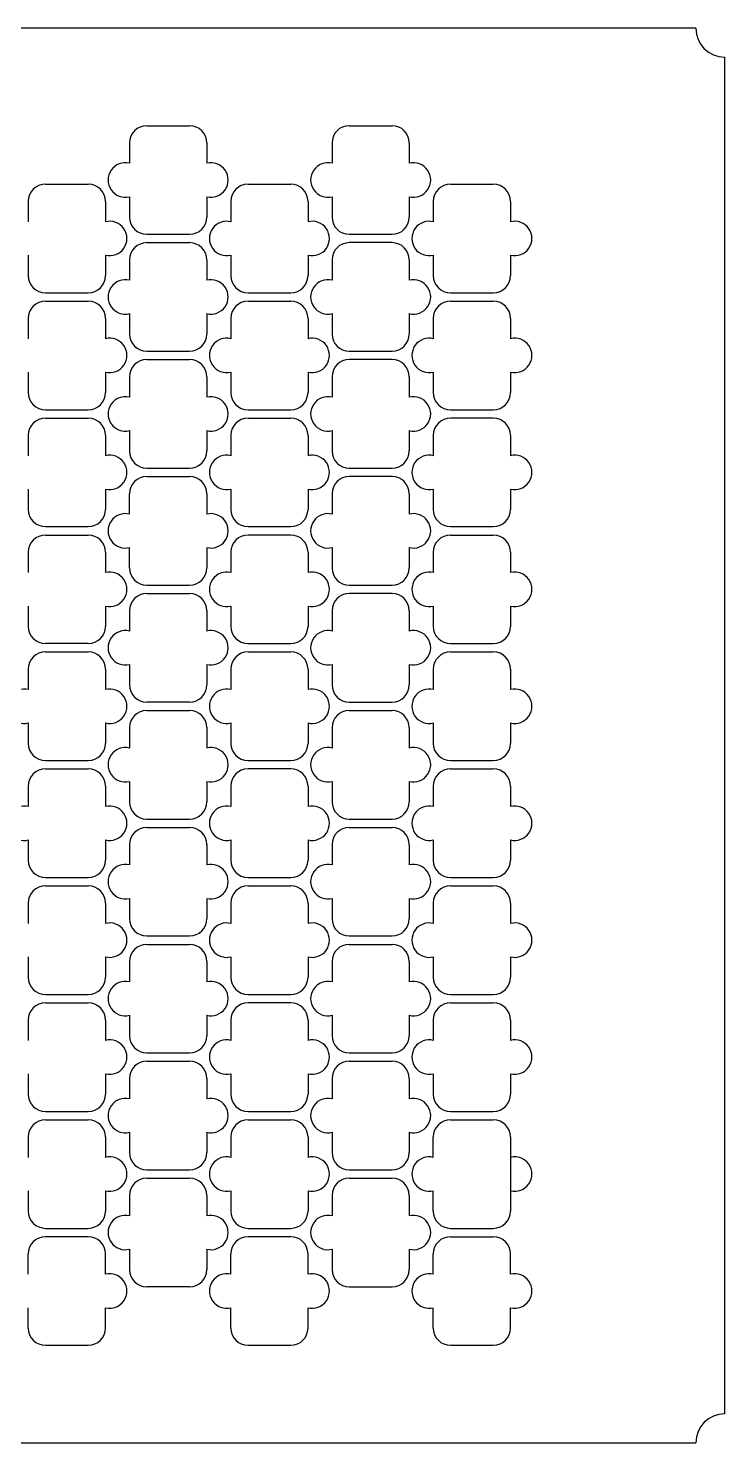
# Model space of a CAD drawing. Header units: millimetres. Extents: x -49 to 54, y -38 to 38.
# Drawn here: x 17 to 54.4, y -38 to 38 of the extents above; entities that cross this region are included whole.
import ezdxf

# ---------------------------------------------------------------- set-up
doc = ezdxf.new("R2010")
doc.units = ezdxf.units.MM

msp = doc.modelspace()

# ---------------------------------------------------------------- linework, layer by layer
for p, q in [((23.338, 32.765), (25.638, 32.765)), ((34.222, 32.765), (36.522, 32.765)), ((22.413, 31.84), (22.413, 30.745)), ((26.563, 31.84), (26.563, 30.745)), ((33.297, 31.84), (33.297, 30.745)), ((37.447, 31.84), (37.447, 30.745)), ((17.897, 29.623), (20.197, 29.623)), ((22.413, 28.95), (22.413, 27.856)), ((26.563, 28.95), (26.563, 27.856)), ((28.78, 29.623), (31.08, 29.623)), ((33.297, 28.95), (33.297, 27.856)), ((37.447, 28.95), (37.447, 27.856)), ((39.664, 29.623), (41.964, 29.623)), ((16.972, 28.698), (16.972, 27.603)), ((21.122, 28.698), (21.122, 27.603)), ((27.855, 28.698), (27.855, 27.603)), ((32.005, 28.698), (32.005, 27.603)), ((38.739, 28.698), (38.739, 27.603)), ((42.889, 28.698), (42.889, 27.603)), ((23.338, 26.931), (25.638, 26.931)), ((34.222, 26.931), (36.522, 26.931)), ((23.338, 26.481), (25.638, 26.481)), ((36.522, 26.481), (34.222, 26.481)), ((16.972, 25.809), (16.972, 24.714)), ((21.122, 25.809), (21.122, 24.714)), ((22.413, 25.556), (22.413, 24.461)), ((26.563, 25.556), (26.563, 24.461)), ((27.855, 25.809), (27.855, 24.714)), ((32.005, 25.809), (32.005, 24.714)), ((33.297, 25.556), (33.297, 24.461)), ((37.447, 25.556), (37.447, 24.461)), ((38.739, 25.809), (38.739, 24.714)), ((42.889, 25.809), (42.889, 24.714)), ((17.897, 23.789), (20.197, 23.789)), ((28.78, 23.789), (31.08, 23.789)), ((39.664, 23.789), (41.964, 23.789)), ((17.897, 23.339), (20.197, 23.339)), ((28.78, 23.339), (31.08, 23.339)), ((39.664, 23.339), (41.964, 23.339)), ((16.972, 22.414), (16.972, 21.319)), ((21.122, 22.414), (21.122, 21.319)), ((22.413, 22.667), (22.413, 21.572)), ((26.563, 22.667), (26.563, 21.572)), ((27.855, 22.414), (27.855, 21.319)), ((32.005, 22.414), (32.005, 21.319)), ((33.297, 22.667), (33.297, 21.572)), ((37.447, 22.667), (37.447, 21.572)), ((38.739, 22.414), (38.739, 21.319)), ((42.889, 22.414), (42.889, 21.319)), ((23.338, 20.647), (25.638, 20.647)), ((34.222, 20.647), (36.522, 20.647)), ((23.338, 20.197), (25.638, 20.197)), ((36.522, 20.197), (34.222, 20.197)), ((16.972, 19.525), (16.972, 18.43)), ((21.122, 19.525), (21.122, 18.43)), ((22.413, 19.272), (22.413, 18.177)), ((26.563, 19.272), (26.563, 18.177)), ((27.855, 19.525), (27.855, 18.43)), ((32.005, 19.525), (32.005, 18.43)), ((33.297, 19.272), (33.297, 18.177)), ((37.447, 19.272), (37.447, 18.177)), ((38.739, 19.525), (38.739, 18.43)), ((42.889, 19.525), (42.889, 18.43)), ((17.897, 17.505), (20.197, 17.505)), ((28.78, 17.505), (31.08, 17.505)), ((39.664, 17.505), (41.964, 17.505)), ((17.897, 17.055), (20.197, 17.055)), ((28.78, 17.055), (31.08, 17.055)), ((41.964, 17.055), (39.664, 17.055)), ((16.972, 16.13), (16.972, 15.036)), ((21.122, 16.13), (21.122, 15.036)), ((22.413, 16.383), (22.413, 15.288)), ((26.563, 16.383), (26.563, 15.288)), ((27.855, 16.13), (27.855, 15.036)), ((32.005, 16.13), (32.005, 15.036)), ((33.297, 16.383), (33.297, 15.288)), ((37.447, 16.383), (37.447, 15.288)), ((38.739, 16.13), (38.739, 15.036)), ((42.889, 16.13), (42.889, 15.036)), ((23.338, 14.363), (25.638, 14.363)), ((23.338, 13.913), (25.638, 13.913)), ((34.222, 14.363), (36.522, 14.363)), ((36.522, 13.913), (34.222, 13.913)), ((16.972, 13.241), (16.972, 12.147)), ((21.122, 13.241), (21.122, 12.147)), ((22.413, 11.894), (22.413, 12.988)), ((26.563, 12.988), (26.563, 11.894)), ((27.855, 13.241), (27.855, 12.147)), ((32.005, 13.241), (32.005, 12.147)), ((33.297, 12.988), (33.297, 11.894)), ((37.447, 12.988), (37.447, 11.894)), ((38.739, 13.241), (38.739, 12.147)), ((42.889, 13.241), (42.889, 12.147)), ((17.897, 11.222), (20.197, 11.222)), ((17.897, 10.772), (20.197, 10.772)), ((28.78, 11.222), (31.08, 11.222)), ((31.08, 10.772), (28.78, 10.772)), ((39.664, 11.222), (41.964, 11.222)), ((39.664, 10.772), (41.964, 10.772)), ((22.413, 9.005), (22.413, 10.099)), ((26.563, 10.099), (26.563, 9.005)), ((33.297, 10.099), (33.297, 9.005)), ((37.447, 10.099), (37.447, 9.005)), ((16.972, 9.847), (16.972, 8.752)), ((21.122, 9.847), (21.122, 8.752)), ((27.855, 9.847), (27.855, 8.752)), ((32.005, 9.847), (32.005, 8.752)), ((38.739, 9.847), (38.739, 8.752)), ((42.889, 9.847), (42.889, 8.752)), ((23.338, 8.08), (25.638, 8.08)), ((23.338, 7.63), (25.638, 7.63)), ((34.222, 8.08), (36.522, 8.08)), ((36.522, 7.63), (34.222, 7.63)), ((16.972, 6.957), (16.972, 5.863)), ((21.122, 6.957), (21.122, 5.863)), ((27.855, 6.957), (27.855, 5.863)), ((32.005, 6.957), (32.005, 5.863)), ((38.739, 6.957), (38.739, 5.863)), ((42.889, 6.957), (42.889, 5.863)), ((22.413, 6.705), (22.413, 5.61)), ((26.563, 6.705), (26.563, 5.61)), ((33.297, 6.705), (33.297, 5.61)), ((37.447, 6.705), (37.447, 5.61)), ((20.197, 4.938), (17.897, 4.938)), ((28.78, 4.938), (31.08, 4.938)), ((39.664, 4.938), (41.964, 4.938)), ((17.897, 4.488), (20.197, 4.488)), ((22.413, 3.816), (22.413, 2.721)), ((26.563, 3.816), (26.563, 2.721)), ((28.78, 4.488), (31.08, 4.488)), ((33.297, 3.816), (33.297, 2.721)), ((37.447, 3.816), (37.447, 2.721)), ((39.664, 4.488), (41.964, 4.488)), ((16.972, 3.563), (16.972, 2.468)), ((21.122, 3.563), (21.122, 2.468)), ((27.855, 3.563), (27.855, 2.468)), ((32.005, 3.563), (32.005, 2.468)), ((38.739, 3.563), (38.739, 2.468)), ((42.889, 3.563), (42.889, 2.468)), ((25.638, 1.796), (23.338, 1.796)), ((34.222, 1.796), (36.522, 1.796)), ((23.338, 1.346), (25.638, 1.346)), ((34.222, 1.346), (36.522, 1.346)), ((16.972, 0.674), (16.972, -0.421)), ((21.122, 0.674), (21.122, -0.421)), ((22.413, 0.421), (22.413, -0.674)), ((26.563, 0.421), (26.563, -0.674)), ((27.855, 0.674), (27.855, -0.421)), ((32.005, 0.674), (32.005, -0.421)), ((33.297, 0.421), (33.297, -0.674)), ((37.447, 0.421), (37.447, -0.674)), ((38.739, 0.674), (38.739, -0.421)), ((42.889, 0.674), (42.889, -0.421)), ((17.897, -1.346), (20.197, -1.346)), ((28.78, -1.346), (31.08, -1.346)), ((39.664, -1.346), (41.964, -1.346)), ((17.897, -1.796), (20.197, -1.796)), ((31.08, -1.796), (28.78, -1.796)), ((39.664, -1.796), (41.964, -1.796)), ((16.972, -2.721), (16.972, -3.816)), ((21.122, -2.721), (21.122, -3.816)), ((22.413, -2.468), (22.413, -3.563)), ((26.563, -2.468), (26.563, -3.563)), ((27.855, -2.721), (27.855, -3.816)), ((32.005, -2.721), (32.005, -3.816)), ((33.297, -2.468), (33.297, -3.563)), ((37.447, -2.468), (37.447, -3.563)), ((38.739, -2.721), (38.739, -3.816)), ((42.889, -2.721), (42.889, -3.816)), ((23.338, -4.488), (25.638, -4.488)), ((34.222, -4.488), (36.522, -4.488)), ((23.338, -4.938), (25.638, -4.938)), ((34.222, -4.938), (36.522, -4.938)), ((16.972, -5.61), (16.972, -6.705)), ((21.122, -5.61), (21.122, -6.705)), ((22.413, -5.863), (22.413, -6.957)), ((26.563, -5.863), (26.563, -6.957)), ((27.855, -5.61), (27.855, -6.705)), ((32.005, -5.61), (32.005, -6.705)), ((33.297, -5.863), (33.297, -6.957)), ((37.447, -5.863), (37.447, -6.957)), ((38.739, -5.61), (38.739, -6.705)), ((42.889, -5.61), (42.889, -6.705)), ((17.897, -7.63), (20.197, -7.63)), ((17.897, -8.08), (20.197, -8.08)), ((28.78, -7.63), (31.08, -7.63)), ((28.78, -8.08), (31.08, -8.08)), ((39.664, -7.63), (41.964, -7.63)), ((39.664, -8.08), (41.964, -8.08)), ((16.972, -9.005), (16.972, -10.099)), ((21.122, -9.005), (21.122, -10.099)), ((22.413, -8.752), (22.413, -9.847)), ((26.563, -8.752), (26.563, -9.847)), ((27.855, -9.005), (27.855, -10.099)), ((32.005, -9.005), (32.005, -10.099)), ((33.297, -8.752), (33.297, -9.847)), ((37.447, -8.752), (37.447, -9.847)), ((38.739, -9.005), (38.739, -10.099)), ((42.889, -9.005), (42.889, -10.099)), ((23.338, -10.772), (25.638, -10.772)), ((23.338, -11.222), (25.638, -11.222)), ((34.222, -10.772), (36.522, -10.772)), ((34.222, -11.222), (36.522, -11.222)), ((16.972, -11.894), (16.972, -12.988)), ((21.122, -11.894), (21.122, -12.988)), ((22.413, -12.147), (22.413, -13.241)), ((26.563, -12.147), (26.563, -13.241)), ((27.855, -11.894), (27.855, -12.988)), ((32.005, -11.894), (32.005, -12.988)), ((33.297, -12.147), (33.297, -13.241)), ((37.447, -12.147), (37.447, -13.241)), ((38.739, -11.894), (38.739, -12.988)), ((42.889, -11.894), (42.889, -12.988)), ((17.897, -13.913), (20.197, -13.913)), ((17.897, -14.363), (20.197, -14.363)), ((28.78, -13.913), (31.08, -13.913)), ((31.08, -14.363), (28.78, -14.363)), ((39.664, -13.913), (41.964, -13.913)), ((39.664, -14.363), (41.964, -14.363)), ((22.413, -15.036), (22.413, -16.13)), ((26.563, -15.036), (26.563, -16.13)), ((33.297, -15.036), (33.297, -16.13)), ((37.447, -15.036), (37.447, -16.13)), ((16.972, -15.288), (16.972, -16.383)), ((21.122, -15.288), (21.122, -16.383)), ((27.855, -15.288), (27.855, -16.383)), ((32.005, -15.288), (32.005, -16.383)), ((38.739, -15.288), (38.739, -16.383)), ((42.889, -15.288), (42.889, -16.383)), ((23.338, -17.055), (25.638, -17.055)), ((34.222, -17.055), (36.522, -17.055)), ((16.972, -18.177), (16.972, -19.272)), ((21.122, -18.177), (21.122, -19.272)), ((23.338, -17.505), (25.638, -17.505)), ((27.855, -18.177), (27.855, -19.272)), ((32.005, -18.177), (32.005, -19.272)), ((34.222, -17.505), (36.522, -17.505)), ((38.739, -18.177), (38.739, -19.272)), ((42.889, -18.177), (42.889, -19.272)), ((22.413, -18.43), (22.413, -19.525)), ((26.563, -18.43), (26.563, -19.525)), ((33.297, -18.43), (33.297, -19.525)), ((37.447, -18.43), (37.447, -19.525)), ((17.897, -20.197), (20.197, -20.197)), ((28.78, -20.197), (31.08, -20.197)), ((39.664, -20.197), (41.964, -20.197)), ((17.897, -20.647), (20.197, -20.647)), ((28.78, -20.647), (31.08, -20.647)), ((39.664, -20.647), (41.964, -20.647)), ((16.972, -21.572), (16.972, -22.667)), ((21.122, -21.572), (21.122, -22.667)), ((22.413, -21.319), (22.413, -22.414)), ((26.563, -21.319), (26.563, -22.414)), ((27.855, -21.572), (27.855, -22.667)), ((32.005, -21.572), (32.005, -22.667)), ((33.297, -21.319), (33.297, -22.414)), ((37.447, -21.319), (37.447, -22.414)), ((38.739, -22.667), (38.739, -21.572)), ((42.889, -21.572), (42.889, -25.556)), ((23.338, -23.339), (25.638, -23.339)), ((34.222, -23.339), (36.522, -23.339)), ((23.338, -23.789), (25.638, -23.789)), ((34.222, -23.789), (36.522, -23.789)), ((16.972, -24.461), (16.972, -25.556)), ((21.122, -24.461), (21.122, -25.556)), ((22.413, -24.714), (22.413, -25.809)), ((26.563, -24.714), (26.563, -25.809)), ((27.855, -24.461), (27.855, -25.556)), ((32.005, -24.461), (32.005, -25.556)), ((33.297, -24.714), (33.297, -25.809)), ((37.447, -24.714), (37.447, -25.809)), ((38.739, -25.556), (38.739, -24.461)), ((17.897, -26.481), (20.197, -26.481)), ((28.78, -26.481), (31.08, -26.481)), ((39.664, -26.481), (41.964, -26.481)), ((20.197, -26.931), (17.897, -26.931)), ((31.08, -26.931), (28.78, -26.931)), ((39.664, -26.931), (41.964, -26.931)), ((16.972, -28.95), (16.972, -27.856)), ((21.122, -28.95), (21.122, -27.856)), ((22.413, -27.603), (22.413, -28.698)), ((26.563, -27.603), (26.563, -28.698)), ((27.855, -28.95), (27.855, -27.856)), ((32.005, -28.95), (32.005, -27.856)), ((33.297, -27.603), (33.297, -28.698)), ((37.447, -27.603), (37.447, -28.698)), ((38.739, -28.95), (38.739, -27.856)), ((42.889, -28.95), (42.889, -27.856)), ((25.638, -29.623), (23.338, -29.623)), ((34.222, -29.623), (36.522, -29.623)), ((16.972, -31.84), (16.972, -30.745)), ((21.122, -31.84), (21.122, -30.745)), ((27.855, -31.84), (27.855, -30.745)), ((32.005, -31.84), (32.005, -30.745)), ((38.739, -31.84), (38.739, -30.745)), ((42.889, -31.84), (42.889, -30.745)), ((17.897, -32.765), (20.197, -32.765)), ((28.78, -32.765), (31.08, -32.765)), ((39.664, -32.765), (41.964, -32.765))]:
    msp.add_line(p, q)
for points in [[(52.85, 38), (-47.85, 38)], [(54.4, -36.45), (54.4, 36.45)], [(-47.85, -38), (52.85, -38)]]:
    msp.add_lwpolyline(points)
for centre, radius, start, end in [((54.4, 38), 1.55, 180, 270), ((23.338, 31.84), 0.925, 90, 180), ((25.638, 31.84), 0.925, 0, 90), ((34.222, 31.84), 0.925, 90, 180), ((36.522, 31.84), 0.925, 360, 90), ((22.188, 29.848), 0.925, 75.92196, 284.07804), ((26.788, 29.848), 0.925, 255.92196, 104.07804), ((33.072, 29.848), 0.925, 75.92196, 284.07804), ((37.672, 29.848), 0.925, 255.92196, 104.07804), ((17.897, 28.698), 0.925, 90, 180), ((20.197, 28.698), 0.925, 0, 90), ((28.78, 28.698), 0.925, 90, 180), ((31.08, 28.698), 0.925, 0, 90), ((39.664, 28.698), 0.925, 90, 180), ((41.964, 28.698), 0.925, 0, 90), ((21.347, 26.706), 0.925, 255.92196, 104.07804), ((23.338, 27.856), 0.925, 180, 270), ((25.638, 27.856), 0.925, 270, 0), ((27.63, 26.706), 0.925, 75.92196, 284.07804), ((32.23, 26.706), 0.925, 255.92196, 104.07804), ((34.222, 27.856), 0.925, 180, 270), ((36.522, 27.856), 0.925, 270, 0), ((38.514, 26.706), 0.925, 75.92196, 284.07804), ((43.114, 26.706), 0.925, 255.92196, 104.07804), ((23.338, 25.556), 0.925, 90, 180), ((25.638, 25.556), 0.925, 0, 90), ((34.222, 25.556), 0.925, 90, 180), ((36.522, 25.556), 0.925, 0, 90), ((17.897, 24.714), 0.925, 180, 270), ((20.197, 24.714), 0.925, 270, 0), ((22.188, 23.564), 0.925, 75.92196, 284.07804), ((26.788, 23.564), 0.925, 255.92196, 104.07804), ((28.78, 24.714), 0.925, 180, 270), ((31.08, 24.714), 0.925, 270, 0), ((33.072, 23.564), 0.925, 75.92196, 284.07804), ((37.672, 23.564), 0.925, 255.92196, 104.07804), ((39.664, 24.714), 0.925, 180, 270), ((41.964, 24.714), 0.925, 270, 0), ((17.897, 22.414), 0.925, 90, 180), ((20.197, 22.414), 0.925, 0, 90), ((28.78, 22.414), 0.925, 90, 180), ((31.08, 22.414), 0.925, 0, 90), ((39.664, 22.414), 0.925, 90, 180), ((41.964, 22.414), 0.925, 0, 90), ((21.347, 20.422), 0.925, 255.92196, 104.07804), ((23.338, 21.572), 0.925, 180, 270), ((25.638, 21.572), 0.925, 270, 0), ((27.63, 20.422), 0.925, 75.92196, 284.07804), ((32.23, 20.422), 0.925, 255.92196, 104.07804), ((34.222, 21.572), 0.925, 180, 270), ((36.522, 21.572), 0.925, 270, 0), ((38.514, 20.422), 0.925, 75.92196, 284.07804), ((43.114, 20.422), 0.925, 255.92196, 104.07804), ((23.338, 19.272), 0.925, 90, 180), ((25.638, 19.272), 0.925, 0, 90), ((34.222, 19.272), 0.925, 90, 180), ((36.522, 19.272), 0.925, 360, 90), ((17.897, 18.43), 0.925, 180, 270), ((20.197, 18.43), 0.925, 270, 0), ((28.78, 18.43), 0.925, 180, 270), ((31.08, 18.43), 0.925, 270, 0), ((39.664, 18.43), 0.925, 180, 270), ((41.964, 18.43), 0.925, 270, 0), ((22.188, 17.28), 0.925, 75.92196, 284.07804), ((26.788, 17.28), 0.925, 255.92196, 104.07804), ((33.072, 17.28), 0.925, 75.92196, 284.07804), ((37.672, 17.28), 0.925, 255.92196, 104.07804), ((17.897, 16.13), 0.925, 90, 180), ((20.197, 16.13), 0.925, 360, 90), ((28.78, 16.13), 0.925, 90, 180), ((31.08, 16.13), 0.925, 0, 90), ((39.664, 16.13), 0.925, 90, 180), ((41.964, 16.13), 0.925, 0, 90), ((23.338, 15.288), 0.925, 180, 270), ((25.638, 15.288), 0.925, 270, 0), ((34.222, 15.288), 0.925, 180, 270), ((36.522, 15.288), 0.925, 270, 0), ((21.347, 14.138), 0.925, 255.92196, 104.07804), ((27.63, 14.138), 0.925, 75.92196, 284.07804), ((32.23, 14.138), 0.925, 255.92196, 104.07804), ((38.514, 14.138), 0.925, 75.92196, 284.07804), ((43.114, 14.138), 0.925, 255.92196, 104.07804), ((23.338, 12.988), 0.925, 90, 180), ((25.638, 12.988), 0.925, 0, 90), ((34.222, 12.988), 0.925, 90, 180), ((36.522, 12.988), 0.925, 360, 90), ((17.897, 12.147), 0.925, 180, 270), ((20.197, 12.147), 0.925, 270, 0), ((22.188, 10.997), 0.925, 75.92196, 284.07804), ((26.788, 10.997), 0.925, 255.92196, 104.07804), ((28.78, 12.147), 0.925, 180, 270), ((31.08, 12.147), 0.925, 270, 0), ((33.072, 10.997), 0.925, 75.92196, 284.07804), ((37.672, 10.997), 0.925, 255.92196, 104.07804), ((39.664, 12.147), 0.925, 180, 270), ((41.964, 12.147), 0.925, 270, 0), ((17.897, 9.847), 0.925, 90, 180), ((20.197, 9.847), 0.925, 0, 90), ((28.78, 9.847), 0.925, 90, 180), ((31.08, 9.847), 0.925, 0, 90), ((39.664, 9.847), 0.925, 90, 180), ((41.964, 9.847), 0.925, 360, 90), ((21.347, 7.855), 0.925, 255.92196, 104.07804), ((23.338, 9.005), 0.925, 180, 270), ((25.638, 9.005), 0.925, 270, 360), ((27.63, 7.855), 0.925, 75.92196, 284.07804), ((32.23, 7.855), 0.925, 255.92196, 104.07804), ((34.222, 9.005), 0.925, 180, 270), ((36.522, 9.005), 0.925, 270, 0), ((38.514, 7.855), 0.925, 75.92196, 284.07804), ((43.114, 7.855), 0.925, 255.92196, 104.07804), ((23.338, 6.705), 0.925, 90, 180), ((25.638, 6.705), 0.925, 0, 90), ((34.222, 6.705), 0.925, 90, 180), ((36.522, 6.705), 0.925, 360, 90), ((17.897, 5.863), 0.925, 180, 270), ((20.197, 5.863), 0.925, 270, 0), ((22.188, 4.713), 0.925, 75.92196, 284.07804), ((26.788, 4.713), 0.925, 255.92196, 104.07804), ((28.78, 5.863), 0.925, 180, 270), ((31.08, 5.863), 0.925, 270, 0), ((33.072, 4.713), 0.925, 75.92196, 284.07804), ((37.672, 4.713), 0.925, 255.92196, 104.07804), ((39.664, 5.863), 0.925, 180, 270), ((41.964, 5.863), 0.925, 270, 0), ((17.897, 3.563), 0.925, 90, 180), ((20.197, 3.563), 0.925, 0, 90), ((28.78, 3.563), 0.925, 90, 180), ((31.08, 3.563), 0.925, 0, 90), ((39.664, 3.563), 0.925, 90, 180), ((41.964, 3.563), 0.925, 0, 90), ((16.747, 1.571), 0.925, 75.92196, 284.07804), ((21.347, 1.571), 0.925, 255.92196, 104.07804), ((23.338, 2.721), 0.925, 180, 270), ((25.638, 2.721), 0.925, 270, 0), ((27.63, 1.571), 0.925, 75.92196, 284.07804), ((32.23, 1.571), 0.925, 255.92196, 104.07804), ((34.222, 2.721), 0.925, 180, 270), ((36.522, 2.721), 0.925, 270, 0), ((38.514, 1.571), 0.925, 75.92196, 284.07804), ((43.114, 1.571), 0.925, 255.92196, 104.07804), ((23.338, 0.421), 0.925, 90, 180), ((25.638, 0.421), 0.925, 0, 90), ((34.222, 0.421), 0.925, 90, 180), ((36.522, 0.421), 0.925, 0, 90), ((17.897, -0.421), 0.925, 180, 270), ((20.197, -0.421), 0.925, 270, 0), ((22.188, -1.571), 0.925, 75.92196, 284.07804), ((26.788, -1.571), 0.925, 255.92196, 104.07804), ((28.78, -0.421), 0.925, 180, 270), ((31.08, -0.421), 0.925, 270, 0), ((33.072, -1.571), 0.925, 75.92196, 284.07804), ((37.672, -1.571), 0.925, 255.92196, 104.07804), ((39.664, -0.421), 0.925, 180, 270), ((41.964, -0.421), 0.925, 270, 0), ((17.897, -2.721), 0.925, 90, 180), ((20.197, -2.721), 0.925, 0, 90), ((28.78, -2.721), 0.925, 90, 180), ((31.08, -2.721), 0.925, 0, 90), ((39.664, -2.721), 0.925, 90, 180), ((41.964, -2.721), 0.925, 360, 90), ((16.747, -4.713), 0.925, 75.92196, 284.07804), ((21.347, -4.713), 0.925, 255.92196, 104.07804), ((23.338, -3.563), 0.925, 180, 270), ((25.638, -3.563), 0.925, 270, 0), ((27.63, -4.713), 0.925, 75.92196, 284.07804), ((32.23, -4.713), 0.925, 255.92196, 104.07804), ((34.222, -3.563), 0.925, 180, 270), ((36.522, -3.563), 0.925, 270, 0), ((38.514, -4.713), 0.925, 75.92196, 284.07804), ((43.114, -4.713), 0.925, 255.92196, 104.07804), ((23.338, -5.863), 0.925, 90, 180), ((25.638, -5.863), 0.925, 0, 90), ((34.222, -5.863), 0.925, 90, 180), ((36.522, -5.863), 0.925, 360, 90), ((17.897, -6.705), 0.925, 180, 270), ((20.197, -6.705), 0.925, 270, 0), ((28.78, -6.705), 0.925, 180, 270), ((31.08, -6.705), 0.925, 270, 0), ((39.664, -6.705), 0.925, 180, 270), ((41.964, -6.705), 0.925, 270, 0), ((22.188, -7.855), 0.925, 75.92196, 284.07804), ((26.788, -7.855), 0.925, 255.92196, 104.07804), ((33.072, -7.855), 0.925, 75.92196, 284.07804), ((37.672, -7.855), 0.925, 255.92196, 104.07804), ((17.897, -9.005), 0.925, 90, 180), ((20.197, -9.005), 0.925, 0, 90), ((28.78, -9.005), 0.925, 90, 180), ((31.08, -9.005), 0.925, 0, 90), ((39.664, -9.005), 0.925, 90, 180), ((41.964, -9.005), 0.925, 0, 90), ((23.338, -9.847), 0.925, 180, 270), ((25.638, -9.847), 0.925, 270, 0), ((34.222, -9.847), 0.925, 180, 270), ((36.522, -9.847), 0.925, 270, 0), ((21.347, -10.997), 0.925, 255.92196, 104.07804), ((27.63, -10.997), 0.925, 75.92196, 284.07804), ((32.23, -10.997), 0.925, 255.92196, 104.07804), ((38.514, -10.997), 0.925, 75.92196, 284.07804), ((43.114, -10.997), 0.925, 255.92196, 104.07804), ((23.338, -12.147), 0.925, 90, 180), ((25.638, -12.147), 0.925, 0, 90), ((34.222, -12.147), 0.925, 90, 180), ((36.522, -12.147), 0.925, 0, 90), ((17.897, -12.988), 0.925, 180, 270), ((20.197, -12.988), 0.925, 270, 0), ((22.188, -14.138), 0.925, 75.92196, 284.07804), ((26.788, -14.138), 0.925, 255.92196, 104.07804), ((28.78, -12.988), 0.925, 180, 270), ((31.08, -12.988), 0.925, 270, 0), ((33.072, -14.138), 0.925, 75.92196, 284.07804), ((37.672, -14.138), 0.925, 255.92196, 104.07804), ((39.664, -12.988), 0.925, 180, 270), ((41.964, -12.988), 0.925, 270, 0), ((17.897, -15.288), 0.925, 90, 180), ((20.197, -15.288), 0.925, 0, 90), ((28.78, -15.288), 0.925, 90, 180), ((31.08, -15.288), 0.925, 0, 90), ((39.664, -15.288), 0.925, 90, 180), ((41.964, -15.288), 0.925, 0, 90), ((21.347, -17.28), 0.925, 255.92196, 104.07804), ((23.338, -16.13), 0.925, 180, 270), ((25.638, -16.13), 0.925, 270, 0), ((27.63, -17.28), 0.925, 75.92196, 284.07804), ((32.23, -17.28), 0.925, 255.92196, 104.07804), ((34.222, -16.13), 0.925, 180, 270), ((36.522, -16.13), 0.925, 270, 360), ((38.514, -17.28), 0.925, 75.92196, 284.07804), ((43.114, -17.28), 0.925, 255.92196, 104.07804), ((23.338, -18.43), 0.925, 90, 180), ((25.638, -18.43), 0.925, 0, 90), ((34.222, -18.43), 0.925, 90, 180), ((36.522, -18.43), 0.925, 0, 90), ((17.897, -19.272), 0.925, 180, 270), ((20.197, -19.272), 0.925, 270, 0), ((22.188, -20.422), 0.925, 75.92196, 284.07804), ((26.788, -20.422), 0.925, 255.92196, 104.07804), ((28.78, -19.272), 0.925, 180, 270), ((31.08, -19.272), 0.925, 270, 0), ((33.072, -20.422), 0.925, 75.92196, 284.07804), ((37.672, -20.422), 0.925, 255.92196, 104.07804), ((39.664, -19.272), 0.925, 180, 270), ((41.964, -19.272), 0.925, 270, 0), ((17.897, -21.572), 0.925, 90, 180), ((20.197, -21.572), 0.925, 0, 90), ((28.78, -21.572), 0.925, 90, 180), ((31.08, -21.572), 0.925, 0, 90), ((39.664, -21.572), 0.925, 90, 180), ((41.964, -21.572), 0.925, 0, 90), ((21.347, -23.564), 0.925, 255.92196, 104.07804), ((23.338, -22.414), 0.925, 180, 270), ((25.638, -22.414), 0.925, 270, 0), ((27.63, -23.564), 0.925, 75.92196, 284.07804), ((32.23, -23.564), 0.925, 255.92196, 104.07804), ((34.222, -22.414), 0.925, 180, 270), ((36.522, -22.414), 0.925, 270, 0), ((38.514, -23.564), 0.925, 75.92196, 284.07804), ((43.114, -23.564), 0.925, 255.92196, 104.07804), ((23.338, -24.714), 0.925, 90, 180), ((25.638, -24.714), 0.925, 0, 90), ((34.222, -24.714), 0.925, 90, 180), ((36.522, -24.714), 0.925, 0, 90), ((17.897, -25.556), 0.925, 180, 270), ((20.197, -25.556), 0.925, 270, 0), ((22.188, -26.706), 0.925, 75.92196, 284.07804), ((26.788, -26.706), 0.925, 255.92196, 104.07804), ((28.78, -25.556), 0.925, 180, 270), ((31.08, -25.556), 0.925, 270, 0), ((33.072, -26.706), 0.925, 75.92196, 284.07804), ((37.672, -26.706), 0.925, 255.92196, 104.07804), ((39.664, -25.556), 0.925, 180, 270), ((41.964, -25.556), 0.925, 270, 0), ((17.897, -27.856), 0.925, 90, 180), ((20.197, -27.856), 0.925, 0, 90), ((28.78, -27.856), 0.925, 90, 180), ((31.08, -27.856), 0.925, 0, 90), ((39.664, -27.856), 0.925, 90, 180), ((41.964, -27.856), 0.925, 0, 90), ((23.338, -28.698), 0.925, 180, 270), ((25.638, -28.698), 0.925, 270, 360), ((34.222, -28.698), 0.925, 180, 270), ((36.522, -28.698), 0.925, 270, 0), ((21.347, -29.848), 0.925, 255.92196, 104.07804), ((27.63, -29.848), 0.925, 75.92196, 284.07804), ((32.23, -29.848), 0.925, 255.92196, 104.07804), ((38.514, -29.848), 0.925, 75.92196, 284.07804), ((43.114, -29.848), 0.925, 255.92196, 104.07804), ((17.897, -31.84), 0.925, 180, 270), ((20.197, -31.84), 0.925, 270, 0), ((28.78, -31.84), 0.925, 180, 270), ((31.08, -31.84), 0.925, 270, 0), ((39.664, -31.84), 0.925, 180, 270), ((41.964, -31.84), 0.925, 270, 0), ((54.4, -38), 1.55, 90, 180)]:
    msp.add_arc(centre, radius, start, end)

doc.saveas('drawing.dxf')
